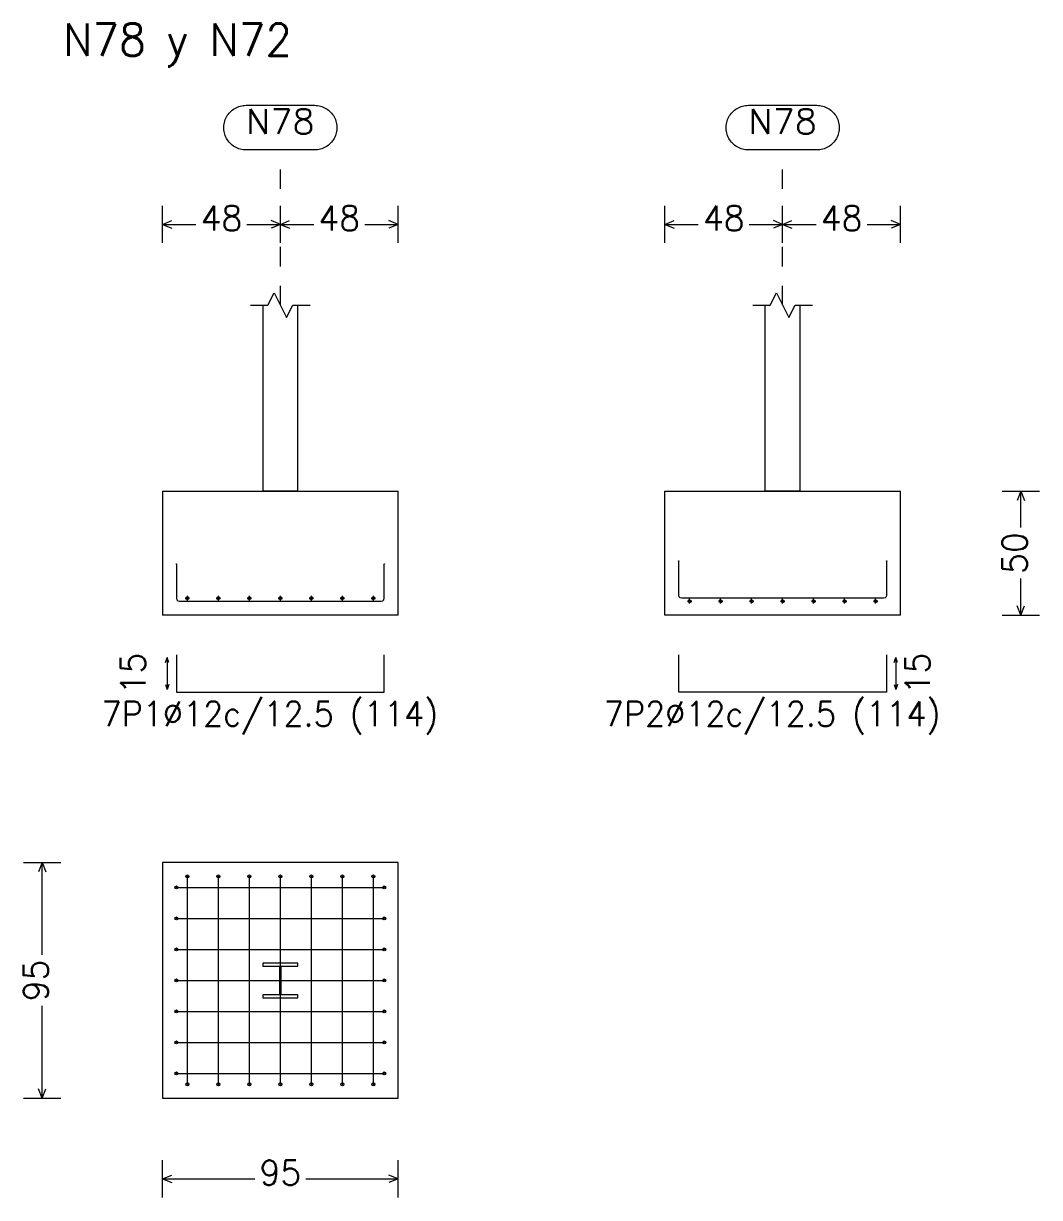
# Model space of a CAD drawing. Header units: inches. Extents: x 72863 to 72995, y 49095 to 49225.
# Drawn here: x 72963.43 to 72968.67, y 49168.47 to 49174.53 of the extents above; entities that cross this region are included whole.
import ezdxf
from ezdxf.enums import TextEntityAlignment as Align

# ---------------------------------------------------------------- set-up
doc = ezdxf.new("R2010")
doc.units = ezdxf.units.IN
doc.linetypes.add('CYPE_PUNTO', pattern=[0.075, 0, -0.075])
for name, color, linetype, lineweight in [('CIM_COTAS', 2, 'Continuous', 9), ('CIM_DIB_ARMADOS', 4, 'Continuous', 9), ('CIM_GEOMETRIA', 2, 'Continuous', 9), ('CIM_REFEREN', 2, 'Continuous', 9), ('CIM_TXT_ARMADOS', 3, 'Continuous', 9)]:
    doc.layers.add(name, color=color, linetype=linetype, lineweight=lineweight)
doc.styles.add('CYPETXT', font='romans__.ttf', dxfattribs={"height": 0.2})

msp = doc.modelspace()

# ---------------------------------------------------------------- hatches: boundary and pattern name
at = {"layer": 'CIM_DIB_ARMADOS'}
h = msp.add_hatch(color=256, dxfattribs=at)
edge = h.paths.add_edge_path()
edge.add_arc((72964.2155, 49171.7356), 0.00102, 0, 360)
h = msp.add_hatch(color=256, dxfattribs=at)
edge = h.paths.add_edge_path()
edge.add_arc((72965.2882, 49171.7356), 0.00102, 0, 360)
h = msp.add_hatch(color=256, dxfattribs=at)
edge = h.paths.add_edge_path()
edge.add_arc((72966.8082, 49171.751), 0.00102, 0, 360)
h = msp.add_hatch(color=256, dxfattribs=at)
edge = h.paths.add_edge_path()
edge.add_arc((72967.8808, 49171.751), 0.00102, 0, 360)
h = msp.add_hatch(color=256, dxfattribs=at)
edge = h.paths.add_edge_path()
edge.add_arc((72964.2719, 49170.1228), 0.00102, 0, 360)
h = msp.add_hatch(color=256, dxfattribs=at)
edge = h.paths.add_edge_path()
edge.add_arc((72964.4319, 49170.1228), 0.00102, 0, 360)
h = msp.add_hatch(color=256, dxfattribs=at)
edge = h.paths.add_edge_path()
edge.add_arc((72964.5919, 49170.1228), 0.00102, 0, 360)
h = msp.add_hatch(color=256, dxfattribs=at)
edge = h.paths.add_edge_path()
edge.add_arc((72964.7519, 49170.1228), 0.00102, 0, 360)
h = msp.add_hatch(color=256, dxfattribs=at)
edge = h.paths.add_edge_path()
edge.add_arc((72964.9119, 49170.1228), 0.00102, 0, 360)
h = msp.add_hatch(color=256, dxfattribs=at)
edge = h.paths.add_edge_path()
edge.add_arc((72965.0719, 49170.1228), 0.00102, 0, 360)
h = msp.add_hatch(color=256, dxfattribs=at)
edge = h.paths.add_edge_path()
edge.add_arc((72965.2319, 49170.1228), 0.00102, 0, 360)
h = msp.add_hatch(color=256, dxfattribs=at)
edge = h.paths.add_edge_path()
edge.add_arc((72964.2155, 49170.0665), 0.00102, 0, 360)
h = msp.add_hatch(color=256, dxfattribs=at)
edge = h.paths.add_edge_path()
edge.add_arc((72965.2882, 49170.0665), 0.00102, 0, 360)
h = msp.add_hatch(color=256, dxfattribs=at)
edge = h.paths.add_edge_path()
edge.add_arc((72964.2155, 49169.9065), 0.00102, 0, 360)
h = msp.add_hatch(color=256, dxfattribs=at)
edge = h.paths.add_edge_path()
edge.add_arc((72965.2882, 49169.9065), 0.00102, 0, 360)
h = msp.add_hatch(color=256, dxfattribs=at)
edge = h.paths.add_edge_path()
edge.add_arc((72964.2155, 49169.7465), 0.00102, 0, 360)
h = msp.add_hatch(color=256, dxfattribs=at)
edge = h.paths.add_edge_path()
edge.add_arc((72965.2882, 49169.7465), 0.00102, 0, 360)
h = msp.add_hatch(color=256, dxfattribs=at)
edge = h.paths.add_edge_path()
edge.add_arc((72964.2155, 49169.5865), 0.00102, 0, 360)
h = msp.add_hatch(color=256, dxfattribs=at)
edge = h.paths.add_edge_path()
edge.add_arc((72965.2882, 49169.5865), 0.00102, 0, 360)
h = msp.add_hatch(color=256, dxfattribs=at)
edge = h.paths.add_edge_path()
edge.add_arc((72964.2155, 49169.4265), 0.00102, 0, 360)
h = msp.add_hatch(color=256, dxfattribs=at)
edge = h.paths.add_edge_path()
edge.add_arc((72965.2882, 49169.4265), 0.00102, 0, 360)
h = msp.add_hatch(color=256, dxfattribs=at)
edge = h.paths.add_edge_path()
edge.add_arc((72964.2155, 49169.2665), 0.00102, 0, 360)
h = msp.add_hatch(color=256, dxfattribs=at)
edge = h.paths.add_edge_path()
edge.add_arc((72965.2882, 49169.2665), 0.00102, 0, 360)
h = msp.add_hatch(color=256, dxfattribs=at)
edge = h.paths.add_edge_path()
edge.add_arc((72964.2155, 49169.1065), 0.00102, 0, 360)
h = msp.add_hatch(color=256, dxfattribs=at)
edge = h.paths.add_edge_path()
edge.add_arc((72965.2882, 49169.1065), 0.00102, 0, 360)
h = msp.add_hatch(color=256, dxfattribs=at)
edge = h.paths.add_edge_path()
edge.add_arc((72964.2719, 49169.0502), 0.00102, 0, 360)
h = msp.add_hatch(color=256, dxfattribs=at)
edge = h.paths.add_edge_path()
edge.add_arc((72964.4319, 49169.0502), 0.00102, 0, 360)
h = msp.add_hatch(color=256, dxfattribs=at)
edge = h.paths.add_edge_path()
edge.add_arc((72964.5919, 49169.0502), 0.00102, 0, 360)
h = msp.add_hatch(color=256, dxfattribs=at)
edge = h.paths.add_edge_path()
edge.add_arc((72964.7519, 49169.0502), 0.00102, 0, 360)
h = msp.add_hatch(color=256, dxfattribs=at)
edge = h.paths.add_edge_path()
edge.add_arc((72964.9119, 49169.0502), 0.00102, 0, 360)
h = msp.add_hatch(color=256, dxfattribs=at)
edge = h.paths.add_edge_path()
edge.add_arc((72965.0719, 49169.0502), 0.00102, 0, 360)
h = msp.add_hatch(color=256, dxfattribs=at)
edge = h.paths.add_edge_path()
edge.add_arc((72965.2319, 49169.0502), 0.00102, 0, 360)

# ---------------------------------------------------------------- linework, layer by layer
at = {"layer": 'CIM_COTAS', "linetype": 'CYPE_PUNTO'}
for p, q in [((72964.7519, 49173.0719), (72964.7519, 49173.8726)), ((72967.3445, 49173.0719), (72967.3445, 49173.8726))]:
    msp.add_line(p, q, dxfattribs=at)
at = {"layer": 'CIM_COTAS'}
for p, q in [((72964.1439, 49173.3926), (72964.1439, 49173.5846)), ((72964.7519, 49173.3926), (72964.7519, 49173.5846)), ((72964.7519, 49173.3926), (72964.7519, 49173.5846)), ((72965.3599, 49173.3926), (72965.3599, 49173.5846)), ((72966.7365, 49173.3926), (72966.7365, 49173.5846)), ((72967.3445, 49173.3926), (72967.3445, 49173.5846)), ((72967.3445, 49173.3926), (72967.3445, 49173.5846)), ((72967.9525, 49173.3926), (72967.9525, 49173.5846)), ((72964.1439, 49173.4886), (72964.1919, 49173.5078)), ((72964.7519, 49173.4886), (72964.7039, 49173.5078)), ((72964.7519, 49173.4886), (72964.7999, 49173.5078)), ((72965.3599, 49173.4886), (72965.3119, 49173.5078)), ((72966.7365, 49173.4886), (72966.7845, 49173.5078)), ((72967.3445, 49173.4886), (72967.2965, 49173.5078)), ((72967.3445, 49173.4886), (72967.3925, 49173.5078)), ((72967.9525, 49173.4886), (72967.9045, 49173.5078)), ((72964.1439, 49173.4886), (72964.1919, 49173.4694)), ((72964.1439, 49173.4886), (72964.3163, 49173.4886)), ((72964.5794, 49173.4886), (72964.7519, 49173.4886)), ((72964.7519, 49173.4886), (72964.7039, 49173.4694)), ((72964.7519, 49173.4886), (72964.7999, 49173.4694)), ((72964.7519, 49173.4886), (72964.9243, 49173.4886)), ((72965.1874, 49173.4886), (72965.3599, 49173.4886)), ((72965.3599, 49173.4886), (72965.3119, 49173.4694)), ((72966.7365, 49173.4886), (72966.7845, 49173.4694)), ((72966.7365, 49173.4886), (72966.909, 49173.4886)), ((72967.172, 49173.4886), (72967.3445, 49173.4886)), ((72967.3445, 49173.4886), (72967.2965, 49173.4694)), ((72967.3445, 49173.4886), (72967.3925, 49173.4694)), ((72967.3445, 49173.4886), (72967.517, 49173.4886)), ((72967.78, 49173.4886), (72967.9525, 49173.4886)), ((72967.9525, 49173.4886), (72967.9045, 49173.4694)), ((72968.4783, 49172.1119), (72968.6703, 49172.1119)), ((72968.5743, 49172.1119), (72968.5551, 49172.0639)), ((72968.5743, 49172.1119), (72968.5935, 49172.0639)), ((72968.5743, 49171.9235), (72968.5743, 49172.1119)), ((72968.5743, 49171.4719), (72968.5743, 49171.6604)), ((72968.5743, 49171.4719), (72968.5551, 49171.5199)), ((72968.5743, 49171.4719), (72968.5935, 49171.5199)), ((72968.4783, 49171.4719), (72968.6703, 49171.4719)), ((72963.4261, 49170.1945), (72963.6181, 49170.1945)), ((72963.5221, 49170.1945), (72963.5029, 49170.1465)), ((72963.5221, 49170.1945), (72963.5413, 49170.1465)), ((72963.5221, 49169.718), (72963.5221, 49170.1945)), ((72963.5221, 49168.9785), (72963.5221, 49169.455)), ((72963.5221, 49168.9785), (72963.5029, 49169.0265)), ((72963.5221, 49168.9785), (72963.5413, 49169.0265)), ((72963.4261, 49168.9785), (72963.6181, 49168.9785)), ((72964.1439, 49168.4659), (72964.1439, 49168.6579)), ((72965.3599, 49168.4659), (72965.3599, 49168.6579)), ((72964.1439, 49168.5619), (72964.1919, 49168.5811)), ((72964.1439, 49168.5619), (72964.1919, 49168.5427)), ((72964.1439, 49168.5619), (72964.6203, 49168.5619)), ((72964.8834, 49168.5619), (72965.3599, 49168.5619)), ((72965.3599, 49168.5619), (72965.3119, 49168.5811)), ((72965.3599, 49168.5619), (72965.3119, 49168.5427))]:
    msp.add_line(p, q, dxfattribs=at)
for points in [[(72964.9285, 49174.103), (72964.9362, 49174.1027), (72964.9438, 49174.1019), (72964.9514, 49174.1007), (72964.9589, 49174.0989), (72964.9663, 49174.0966), (72964.9735, 49174.0938), (72964.9805, 49174.0906), (72964.9872, 49174.0869), (72964.9937, 49174.0827), (72964.9999, 49174.0782), (72965.0058, 49174.0732), (72965.0113, 49174.0679), (72965.0165, 49174.0621), (72965.0212, 49174.0561), (72965.0256, 49174.0498), (72965.0295, 49174.0431), (72965.033, 49174.0363), (72965.036, 49174.0292), (72965.0385, 49174.0219), (72965.0406, 49174.0145), (72965.0421, 49174.0069), (72965.0431, 49173.9993), (72965.0436, 49173.9916), (72965.0436, 49173.9839), (72965.0431, 49173.9762), (72965.0421, 49173.9686), (72965.0406, 49173.9611), (72965.0385, 49173.9536), (72965.036, 49173.9464), (72965.033, 49173.9393), (72965.0295, 49173.9324), (72965.0256, 49173.9258), (72965.0212, 49173.9194), (72965.0165, 49173.9134), (72965.0113, 49173.9077), (72965.0058, 49173.9023), (72964.9999, 49173.8974), (72964.9937, 49173.8928), (72964.9872, 49173.8887), (72964.9805, 49173.885), (72964.9735, 49173.8817), (72964.9663, 49173.8789), (72964.9589, 49173.8767), (72964.9514, 49173.8749), (72964.9438, 49173.8736), (72964.9362, 49173.8728), (72964.9285, 49173.8726), (72964.5752, 49173.8726), (72964.5675, 49173.8728), (72964.5599, 49173.8736), (72964.5523, 49173.8749), (72964.5448, 49173.8767), (72964.5374, 49173.8789), (72964.5302, 49173.8817), (72964.5233, 49173.885), (72964.5165, 49173.8887), (72964.51, 49173.8928), (72964.5038, 49173.8974), (72964.4979, 49173.9023), (72964.4924, 49173.9077), (72964.4872, 49173.9134), (72964.4825, 49173.9194), (72964.4781, 49173.9258), (72964.4742, 49173.9324), (72964.4707, 49173.9393), (72964.4677, 49173.9464), (72964.4652, 49173.9536), (72964.4632, 49173.9611), (72964.4616, 49173.9686), (72964.4606, 49173.9762), (72964.4601, 49173.9839), (72964.4601, 49173.9916), (72964.4606, 49173.9993), (72964.4616, 49174.0069), (72964.4632, 49174.0145), (72964.4652, 49174.0219), (72964.4677, 49174.0292), (72964.4707, 49174.0363), (72964.4742, 49174.0431), (72964.4781, 49174.0498), (72964.4825, 49174.0561), (72964.4872, 49174.0621), (72964.4924, 49174.0679), (72964.4979, 49174.0732), (72964.5038, 49174.0782), (72964.51, 49174.0827), (72964.5165, 49174.0869), (72964.5233, 49174.0906), (72964.5302, 49174.0938), (72964.5374, 49174.0966), (72964.5448, 49174.0989), (72964.5523, 49174.1007), (72964.5599, 49174.1019), (72964.5675, 49174.1027), (72964.5752, 49174.103), (72964.9285, 49174.103)], [(72967.5211, 49174.103), (72967.5288, 49174.1027), (72967.5365, 49174.1019), (72967.5441, 49174.1007), (72967.5516, 49174.0989), (72967.5589, 49174.0966), (72967.5661, 49174.0938), (72967.5731, 49174.0906), (72967.5798, 49174.0869), (72967.5863, 49174.0827), (72967.5925, 49174.0782), (72967.5984, 49174.0732), (72967.6039, 49174.0679), (72967.6091, 49174.0621), (72967.6139, 49174.0561), (72967.6182, 49174.0498), (72967.6222, 49174.0431), (72967.6256, 49174.0363), (72967.6286, 49174.0292), (72967.6312, 49174.0219), (72967.6332, 49174.0145), (72967.6347, 49174.0069), (72967.6358, 49173.9993), (72967.6363, 49173.9916), (72967.6363, 49173.9839), (72967.6358, 49173.9762), (72967.6347, 49173.9686), (72967.6332, 49173.9611), (72967.6312, 49173.9536), (72967.6286, 49173.9464), (72967.6256, 49173.9393), (72967.6222, 49173.9324), (72967.6182, 49173.9258), (72967.6139, 49173.9194), (72967.6091, 49173.9134), (72967.6039, 49173.9077), (72967.5984, 49173.9023), (72967.5925, 49173.8974), (72967.5863, 49173.8928), (72967.5798, 49173.8887), (72967.5731, 49173.885), (72967.5661, 49173.8817), (72967.5589, 49173.8789), (72967.5516, 49173.8767), (72967.5441, 49173.8749), (72967.5365, 49173.8736), (72967.5288, 49173.8728), (72967.5211, 49173.8726), (72967.1679, 49173.8726), (72967.1602, 49173.8728), (72967.1525, 49173.8736), (72967.1449, 49173.8749), (72967.1374, 49173.8767), (72967.1301, 49173.8789), (72967.1229, 49173.8817), (72967.1159, 49173.885), (72967.1091, 49173.8887), (72967.1027, 49173.8928), (72967.0965, 49173.8974), (72967.0906, 49173.9023), (72967.085, 49173.9077), (72967.0799, 49173.9134), (72967.0751, 49173.9194), (72967.0708, 49173.9258), (72967.0668, 49173.9324), (72967.0634, 49173.9393), (72967.0604, 49173.9464), (72967.0578, 49173.9536), (72967.0558, 49173.9611), (72967.0543, 49173.9686), (72967.0532, 49173.9762), (72967.0527, 49173.9839), (72967.0527, 49173.9916), (72967.0532, 49173.9993), (72967.0543, 49174.0069), (72967.0558, 49174.0145), (72967.0578, 49174.0219), (72967.0604, 49174.0292), (72967.0634, 49174.0363), (72967.0668, 49174.0431), (72967.0708, 49174.0498), (72967.0751, 49174.0561), (72967.0799, 49174.0621), (72967.085, 49174.0679), (72967.0906, 49174.0732), (72967.0965, 49174.0782), (72967.1027, 49174.0827), (72967.1091, 49174.0869), (72967.1159, 49174.0906), (72967.1229, 49174.0938), (72967.1301, 49174.0966), (72967.1374, 49174.0989), (72967.1449, 49174.1007), (72967.1525, 49174.1019), (72967.1602, 49174.1027), (72967.1679, 49174.103), (72967.5211, 49174.103)]]:
    msp.add_lwpolyline(points, close=True, dxfattribs=at)
at = {"layer": 'CIM_DIB_ARMADOS'}
for p, q in [((72964.2603, 49171.559), (72964.2834, 49171.559)), ((72964.2719, 49171.5475), (72964.2719, 49171.5705)), ((72964.4203, 49171.559), (72964.4434, 49171.559)), ((72964.4319, 49171.5475), (72964.4319, 49171.5705)), ((72964.5803, 49171.559), (72964.6034, 49171.559)), ((72964.5919, 49171.5475), (72964.5919, 49171.5705)), ((72964.7403, 49171.559), (72964.7634, 49171.559)), ((72964.7519, 49171.5475), (72964.7519, 49171.5705)), ((72964.9003, 49171.559), (72964.9234, 49171.559)), ((72964.9119, 49171.5475), (72964.9119, 49171.5705)), ((72965.0603, 49171.559), (72965.0834, 49171.559)), ((72965.0719, 49171.5475), (72965.0719, 49171.5705)), ((72965.2203, 49171.559), (72965.2434, 49171.559)), ((72965.2319, 49171.5475), (72965.2319, 49171.5705)), ((72966.8645, 49171.5321), (72966.8645, 49171.5551)), ((72967.0245, 49171.5321), (72967.0245, 49171.5551)), ((72967.1845, 49171.5321), (72967.1845, 49171.5551)), ((72967.3445, 49171.5321), (72967.3445, 49171.5551)), ((72967.5045, 49171.5321), (72967.5045, 49171.5551)), ((72967.6645, 49171.5321), (72967.6645, 49171.5551)), ((72967.8245, 49171.5321), (72967.8245, 49171.5551)), ((72966.853, 49171.5436), (72966.876, 49171.5436)), ((72967.013, 49171.5436), (72967.036, 49171.5436)), ((72967.173, 49171.5436), (72967.196, 49171.5436)), ((72967.333, 49171.5436), (72967.356, 49171.5436)), ((72967.493, 49171.5436), (72967.516, 49171.5436)), ((72967.653, 49171.5436), (72967.676, 49171.5436)), ((72967.813, 49171.5436), (72967.836, 49171.5436))]:
    msp.add_line(p, q, dxfattribs=at)
for points in [[(72964.2155, 49171.7356), (72964.2155, 49171.559), (72964.2176, 49171.5513), (72964.2232, 49171.5457), (72964.2309, 49171.5436), (72965.2728, 49171.5436), (72965.2805, 49171.5457), (72965.2861, 49171.5513), (72965.2882, 49171.559), (72965.2882, 49171.7356)], [(72967.8808, 49171.751), (72967.8808, 49171.5743), (72967.8788, 49171.5667), (72967.8731, 49171.561), (72967.8655, 49171.559), (72966.8235, 49171.559), (72966.8159, 49171.561), (72966.8102, 49171.5667), (72966.8082, 49171.5743), (72966.8082, 49171.751)], [(72964.2155, 49171.2665), (72964.2155, 49171.0745), (72965.2882, 49171.0745), (72965.2882, 49171.2665)], [(72967.8808, 49171.2665), (72967.8808, 49171.0745), (72966.8082, 49171.0745), (72966.8082, 49171.2665)], [(72964.2719, 49169.0502), (72964.2719, 49169.0522), (72964.2719, 49169.0579), (72964.2719, 49169.0655), (72964.2719, 49170.1075), (72964.2719, 49170.1151), (72964.2719, 49170.1208), (72964.2719, 49170.1228)], [(72964.4319, 49169.0502), (72964.4319, 49169.0522), (72964.4319, 49169.0579), (72964.4319, 49169.0655), (72964.4319, 49170.1075), (72964.4319, 49170.1151), (72964.4319, 49170.1208), (72964.4319, 49170.1228)], [(72964.5919, 49169.0502), (72964.5919, 49169.0522), (72964.5919, 49169.0579), (72964.5919, 49169.0655), (72964.5919, 49170.1075), (72964.5919, 49170.1151), (72964.5919, 49170.1208), (72964.5919, 49170.1228)], [(72964.7519, 49169.0502), (72964.7519, 49169.0522), (72964.7519, 49169.0579), (72964.7519, 49169.0655), (72964.7519, 49170.1075), (72964.7519, 49170.1151), (72964.7519, 49170.1208), (72964.7519, 49170.1228)], [(72964.9119, 49169.0502), (72964.9119, 49169.0522), (72964.9119, 49169.0579), (72964.9119, 49169.0655), (72964.9119, 49170.1075), (72964.9119, 49170.1151), (72964.9119, 49170.1208), (72964.9119, 49170.1228)], [(72965.0719, 49169.0502), (72965.0719, 49169.0522), (72965.0719, 49169.0579), (72965.0719, 49169.0655), (72965.0719, 49170.1075), (72965.0719, 49170.1151), (72965.0719, 49170.1208), (72965.0719, 49170.1228)], [(72965.2319, 49169.0502), (72965.2319, 49169.0522), (72965.2319, 49169.0579), (72965.2319, 49169.0655), (72965.2319, 49170.1075), (72965.2319, 49170.1151), (72965.2319, 49170.1208), (72965.2319, 49170.1228)], [(72964.2155, 49170.0665), (72964.2176, 49170.0665), (72964.2232, 49170.0665), (72964.2309, 49170.0665), (72965.2728, 49170.0665), (72965.2805, 49170.0665), (72965.2861, 49170.0665), (72965.2882, 49170.0665)], [(72964.2155, 49169.9065), (72964.2176, 49169.9065), (72964.2232, 49169.9065), (72964.2309, 49169.9065), (72965.2728, 49169.9065), (72965.2805, 49169.9065), (72965.2861, 49169.9065), (72965.2882, 49169.9065)], [(72964.2155, 49169.7465), (72964.2176, 49169.7465), (72964.2232, 49169.7465), (72964.2309, 49169.7465), (72965.2728, 49169.7465), (72965.2805, 49169.7465), (72965.2861, 49169.7465), (72965.2882, 49169.7465)], [(72964.2155, 49169.5865), (72964.2176, 49169.5865), (72964.2232, 49169.5865), (72964.2309, 49169.5865), (72965.2728, 49169.5865), (72965.2805, 49169.5865), (72965.2861, 49169.5865), (72965.2882, 49169.5865)], [(72964.2155, 49169.4265), (72964.2176, 49169.4265), (72964.2232, 49169.4265), (72964.2309, 49169.4265), (72965.2728, 49169.4265), (72965.2805, 49169.4265), (72965.2861, 49169.4265), (72965.2882, 49169.4265)], [(72964.2155, 49169.2665), (72964.2176, 49169.2665), (72964.2232, 49169.2665), (72964.2309, 49169.2665), (72965.2728, 49169.2665), (72965.2805, 49169.2665), (72965.2861, 49169.2665), (72965.2882, 49169.2665)], [(72964.2155, 49169.1065), (72964.2176, 49169.1065), (72964.2232, 49169.1065), (72964.2309, 49169.1065), (72965.2728, 49169.1065), (72965.2805, 49169.1065), (72965.2861, 49169.1065), (72965.2882, 49169.1065)]]:
    msp.add_lwpolyline(points, dxfattribs=at)
for centre, radius in [((72964.2155, 49171.7356), 0.00102), ((72965.2882, 49171.7356), 0.00102), ((72966.8082, 49171.751), 0.00102), ((72967.8808, 49171.751), 0.00102), ((72964.2719, 49171.559), 0.00768), ((72964.4319, 49171.559), 0.00768), ((72964.5919, 49171.559), 0.00768), ((72964.7519, 49171.559), 0.00768), ((72964.9119, 49171.559), 0.00768), ((72965.0719, 49171.559), 0.00768), ((72965.2319, 49171.559), 0.00768), ((72966.8645, 49171.5436), 0.00768), ((72967.0245, 49171.5436), 0.00768), ((72967.1845, 49171.5436), 0.00768), ((72967.3445, 49171.5436), 0.00768), ((72967.5045, 49171.5436), 0.00768), ((72967.6645, 49171.5436), 0.00768), ((72967.8245, 49171.5436), 0.00768), ((72964.2719, 49170.1228), 0.00768), ((72964.2719, 49170.1228), 0.00102), ((72964.4319, 49170.1228), 0.00768), ((72964.4319, 49170.1228), 0.00102), ((72964.5919, 49170.1228), 0.00768), ((72964.5919, 49170.1228), 0.00102), ((72964.7519, 49170.1228), 0.00768), ((72964.7519, 49170.1228), 0.00102), ((72964.9119, 49170.1228), 0.00768), ((72964.9119, 49170.1228), 0.00102), ((72965.0719, 49170.1228), 0.00768), ((72965.0719, 49170.1228), 0.00102), ((72965.2319, 49170.1228), 0.00768), ((72965.2319, 49170.1228), 0.00102), ((72964.2155, 49170.0665), 0.00768), ((72964.2155, 49170.0665), 0.00102), ((72965.2882, 49170.0665), 0.00768), ((72965.2882, 49170.0665), 0.00102), ((72964.2155, 49169.9065), 0.00768), ((72964.2155, 49169.9065), 0.00102), ((72965.2882, 49169.9065), 0.00768), ((72965.2882, 49169.9065), 0.00102), ((72964.2155, 49169.7465), 0.00768), ((72964.2155, 49169.7465), 0.00102), ((72965.2882, 49169.7465), 0.00768), ((72965.2882, 49169.7465), 0.00102), ((72964.2155, 49169.5865), 0.00768), ((72964.2155, 49169.5865), 0.00102), ((72965.2882, 49169.5865), 0.00768), ((72965.2882, 49169.5865), 0.00102), ((72964.2155, 49169.4265), 0.00768), ((72965.2882, 49169.4265), 0.00768), ((72964.2155, 49169.4265), 0.00102), ((72965.2882, 49169.4265), 0.00102), ((72964.2155, 49169.2665), 0.00768), ((72964.2155, 49169.2665), 0.00102), ((72965.2882, 49169.2665), 0.00768), ((72965.2882, 49169.2665), 0.00102), ((72964.2155, 49169.1065), 0.00768), ((72964.2155, 49169.1065), 0.00102), ((72965.2882, 49169.1065), 0.00768), ((72965.2882, 49169.1065), 0.00102), ((72964.2719, 49169.0502), 0.00768), ((72964.2719, 49169.0502), 0.00102), ((72964.4319, 49169.0502), 0.00768), ((72964.4319, 49169.0502), 0.00102), ((72964.5919, 49169.0502), 0.00768), ((72964.5919, 49169.0502), 0.00102), ((72964.7519, 49169.0502), 0.00768), ((72964.7519, 49169.0502), 0.00102), ((72964.9119, 49169.0502), 0.00768), ((72964.9119, 49169.0502), 0.00102), ((72965.0719, 49169.0502), 0.00768), ((72965.0719, 49169.0502), 0.00102), ((72965.2319, 49169.0502), 0.00768), ((72965.2319, 49169.0502), 0.00102)]:
    msp.add_circle(centre, radius, dxfattribs=at)
at = {"layer": 'CIM_GEOMETRIA'}
for p, q in [((72964.6623, 49173.0719), (72964.6623, 49172.1119)), ((72964.8415, 49172.1119), (72964.8415, 49173.0719)), ((72967.4341, 49172.1119), (72967.4341, 49173.0719)), ((72964.1439, 49172.1119), (72965.3599, 49172.1119)), ((72964.1439, 49172.1119), (72964.1439, 49171.4719)), ((72964.8415, 49172.1119), (72964.6623, 49172.1119)), ((72964.6623, 49172.1119), (72964.7474, 49172.1119)), ((72964.8415, 49172.1119), (72964.7563, 49172.1119)), ((72965.3599, 49171.4719), (72965.3599, 49172.1119)), ((72966.7365, 49172.1119), (72967.9525, 49172.1119)), ((72966.7365, 49171.4719), (72966.7365, 49172.1119)), ((72967.4341, 49172.1119), (72967.2549, 49172.1119)), ((72967.9525, 49171.4719), (72967.9525, 49172.1119)), ((72965.3599, 49171.4719), (72964.1439, 49171.4719)), ((72967.9525, 49171.4719), (72966.7365, 49171.4719))]:
    msp.add_line(p, q, dxfattribs=at)
for points in [[(72964.5983, 49173.0719), (72964.6879, 49173.0719), (72964.7199, 49173.1359), (72964.7839, 49173.0079), (72964.8159, 49173.0719), (72964.9055, 49173.0719)], [(72967.1909, 49173.0719), (72967.2805, 49173.0719), (72967.3125, 49173.1359), (72967.3765, 49173.0079), (72967.4085, 49173.0719), (72967.4981, 49173.0719)], [(72967.4341, 49172.1119), (72967.4187, 49172.1119), (72967.2703, 49172.1119), (72967.2549, 49172.1119), (72967.2549, 49173.0719)]]:
    msp.add_lwpolyline(points, dxfattribs=at)
for points in [[(72964.1439, 49168.9785), (72965.3599, 49168.9785), (72965.3599, 49170.1945), (72964.1439, 49170.1945), (72964.1439, 49168.9785)], [(72964.6623, 49169.4969), (72964.8415, 49169.4969), (72964.8415, 49169.5123), (72964.7563, 49169.5123), (72964.7563, 49169.6607), (72964.8415, 49169.6607), (72964.8415, 49169.6761), (72964.6623, 49169.6761), (72964.6623, 49169.6607), (72964.7474, 49169.6607), (72964.7474, 49169.5123), (72964.6623, 49169.5123), (72964.6623, 49169.4969)]]:
    msp.add_lwpolyline(points, close=True, dxfattribs=at)
at = {"layer": 'CIM_TXT_ARMADOS'}
for p, q in [((72964.1595, 49171.228), (72964.1675, 49171.2536)), ((72964.1755, 49171.228), (72964.1675, 49171.2536)), ((72964.1675, 49171.2536), (72964.1675, 49171.0874)), ((72967.9208, 49171.228), (72967.9288, 49171.2536)), ((72967.9368, 49171.228), (72967.9288, 49171.2536)), ((72967.9288, 49171.2536), (72967.9288, 49171.0874)), ((72964.1595, 49171.113), (72964.1675, 49171.0874)), ((72964.1755, 49171.113), (72964.1675, 49171.0874)), ((72967.9208, 49171.113), (72967.9288, 49171.0874)), ((72967.9368, 49171.113), (72967.9288, 49171.0874))]:
    msp.add_line(p, q, dxfattribs=at)

# ---------------------------------------------------------------- texts
at = {"layer": 'CIM_COTAS', "style": 'CYPETXT'}
for s, width, p, p2 in [('N78', 0.924861, (72964.5752, 49173.9558), (72964.9285, 49173.9558)), ('N78', 0.924861, (72967.1679, 49173.9558), (72967.5211, 49173.9558)), ('48', 0.872087, (72964.3403, 49173.4566), (72964.5554, 49173.4566)), ('48', 0.872087, (72964.9483, 49173.4566), (72965.1634, 49173.4566)), ('48', 0.872087, (72966.933, 49173.4566), (72967.148, 49173.4566)), ('48', 0.872087, (72967.541, 49173.4566), (72967.756, 49173.4566)), ('95', 0.872087, (72964.6443, 49168.5299), (72964.8594, 49168.5299))]:
    msp.add_text(s, height=0.128, dxfattribs=dict(at, width=width)).set_placement(p, p2, align=Align.FIT)
at = {"layer": 'CIM_COTAS', "style": 'CYPETXT', "width": 0.872087}
for s, p, p2 in [('50', (72968.6063, 49171.6844), (72968.6063, 49171.8995)), ('95', (72963.5541, 49169.479), (72963.5541, 49169.694))]:
    msp.add_text(s, height=0.128, rotation=90, dxfattribs=at).set_placement(p, p2, align=Align.FIT)
at = {"layer": 'CIM_REFEREN', "style": 'CYPETXT', "width": 0.80949}
msp.add_text('N78 y N72', height=0.1664, dxfattribs=at).set_placement((72963.6312, 49174.359), (72964.8118, 49174.359), align=Align.FIT)
at = {"layer": 'CIM_TXT_ARMADOS', "style": 'CYPETXT', "width": 0.872087}
for p, p2 in [((72964.0555, 49171.063), (72964.0555, 49171.278)), ((72968.1048, 49171.063), (72968.1048, 49171.278))]:
    msp.add_text('15', height=0.128, rotation=90, dxfattribs=at).set_placement(p, p2, align=Align.FIT)
at = {"layer": 'CIM_TXT_ARMADOS', "style": 'CYPETXT', "width": 0.830232}
for s, p, p2 in [('7P1%%c12c/12.5 (114)', (72963.8293, 49170.8985), (72965.5669, 49170.8985)), ('7P2%%c12c/12.5 (114)', (72966.4219, 49170.8985), (72968.1595, 49170.8985))]:
    msp.add_text(s, height=0.128, dxfattribs=at).set_placement(p, p2, align=Align.FIT)

doc.saveas('drawing.dxf')
